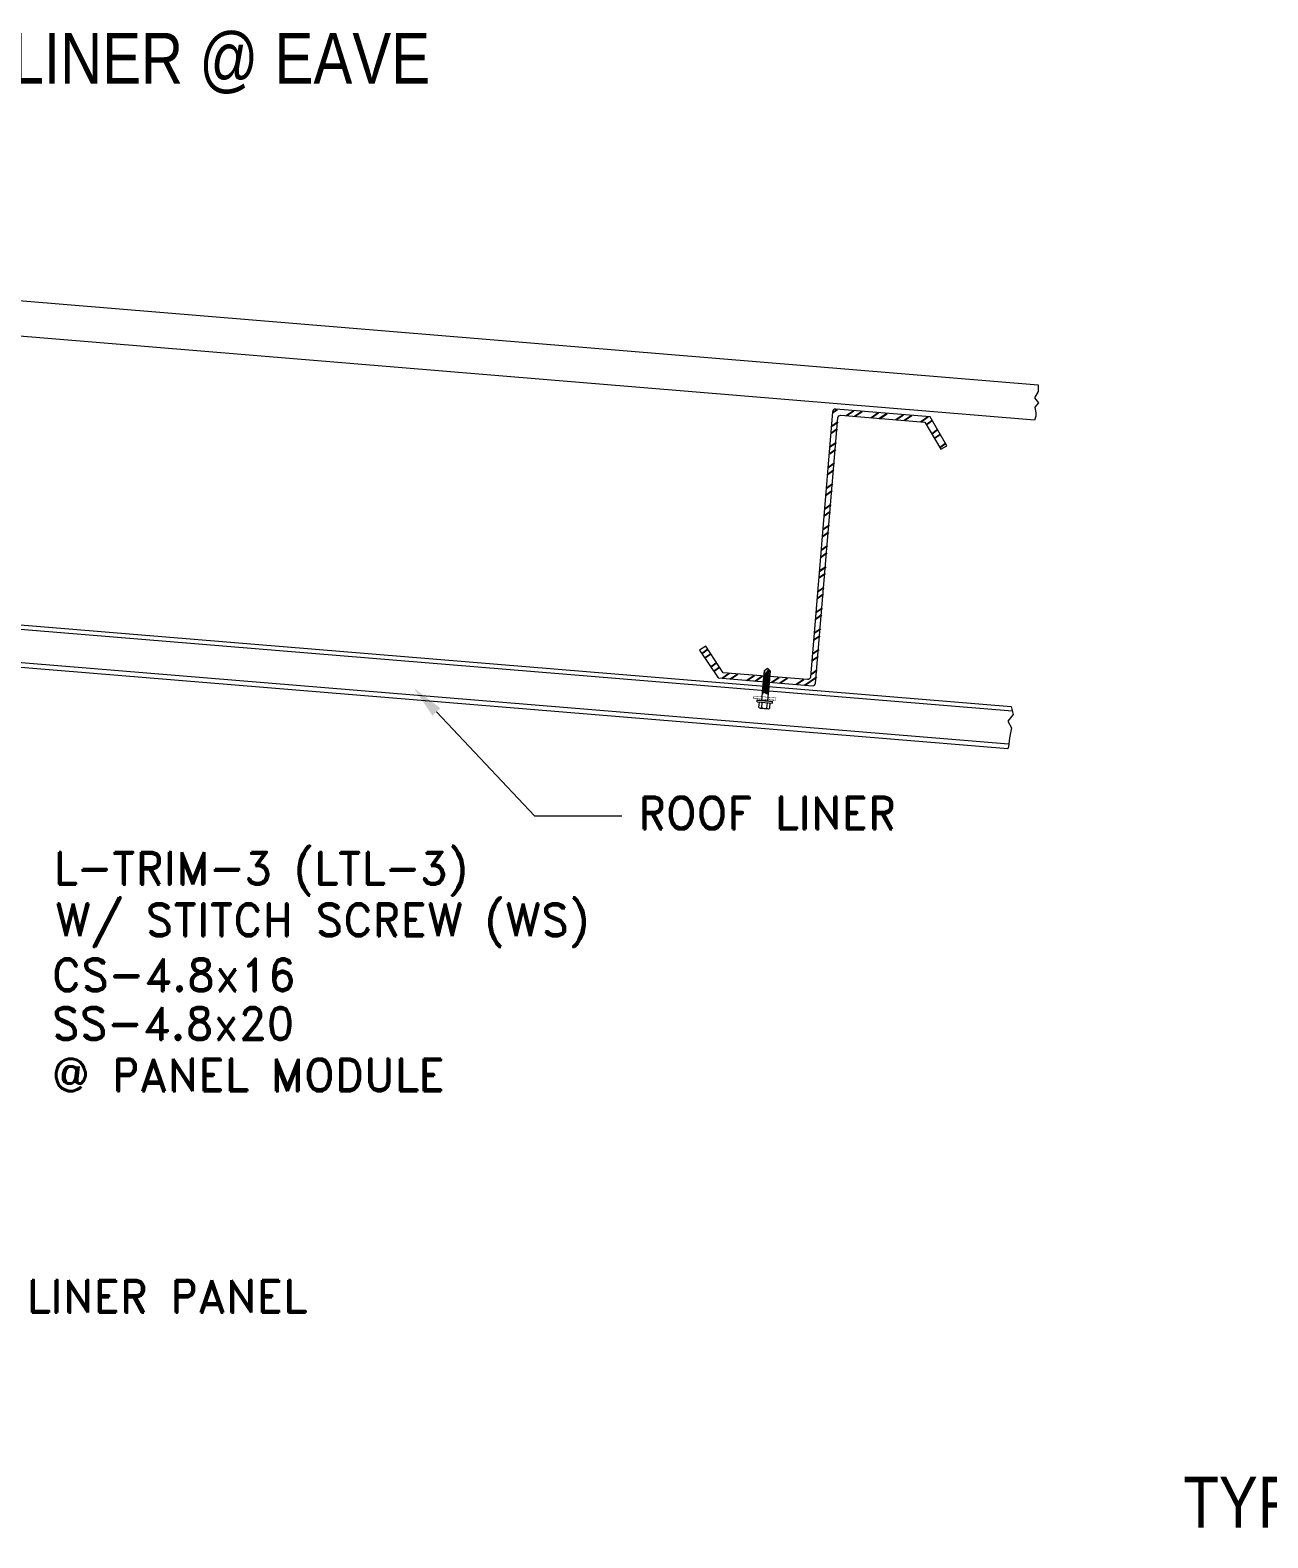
# Model space of a CAD drawing. Header units: millimetres. Extents: x 0 to 2669304, y -3314102 to 0.
# Drawn here: x 2475180 to 2481929, y -3292021 to -3283803 of the extents above; entities that cross this region are included whole.
import ezdxf

# ---------------------------------------------------------------- set-up
doc = ezdxf.new("R2010")
doc.units = ezdxf.units.MM
doc.header["$LTSCALE"] = 0.4
doc.header["$MEASUREMENT"] = 0
for name, color, linetype in [('Dim', 7, 'Continuous'), ('MISCEL', 7, 'Continuous'), ('SECONDARY', 6, 'Continuous'), ('SHEETING', 150, 'Continuous')]:
    doc.layers.add(name, color=color, linetype=linetype)
doc.layers.add('TEXT', color=7, linetype='Continuous', lineweight=13)
doc.styles.add('ROMAND', font='romand.shx')
doc.styles.get("Standard").update_dxf_attribs({"font": 'ARIALN.TTF'})

# ---------------------------------------------------------------- blocks, each defined once
blk = doc.blocks.new('*X825')
at = {"color": 0}
for p, q in [((153.53, 186.94), (153.97, 187.38)), ((154.11, 186.99), (154.56, 187.44)), ((155.28, 187.1), (155.72, 187.54)), ((155.86, 187.15), (156.31, 187.6)), ((157.03, 187.26), (157.47, 187.7)), ((157.46, 187.15), (157.82, 187.52)), ((150.8, 186.86), (151.06, 187.12)), ((151.78, 186.78), (152.22, 187.22)), ((152.36, 186.84), (152.81, 187.28)), ((157.94, 186.58), (158.3, 186.94)), ((158.18, 186.29), (158.55, 186.65)), ((150.89, 185.89), (151.26, 186.26)), ((150.93, 185.4), (151.3, 185.77)), ((158.67, 185.71), (159.03, 186.08)), ((151.02, 184.43), (151.39, 184.8)), ((151.06, 183.94), (151.43, 184.31)), ((151.15, 182.97), (151.52, 183.34)), ((151.19, 182.48), (151.56, 182.85)), ((151.28, 181.51), (151.65, 181.88)), ((151.32, 181.02), (151.69, 181.39)), ((151.41, 180.05), (151.78, 180.42)), ((151.46, 179.56), (151.83, 179.93)), ((151.54, 178.59), (151.91, 178.96)), ((151.59, 178.1), (151.96, 178.47)), ((151.67, 177.13), (152.04, 177.5)), ((151.72, 176.64), (152.09, 177.01)), ((151.81, 175.67), (152.18, 176.04)), ((151.85, 175.18), (152.22, 175.55)), ((151.94, 174.21), (152.31, 174.58)), ((151.98, 173.72), (152.35, 174.09)), ((152.07, 172.75), (152.44, 173.12)), ((152.11, 172.27), (152.48, 172.63)), ((152.2, 171.29), (152.57, 171.66)), ((152.24, 170.81), (152.61, 171.17)), ((152.33, 169.83), (152.7, 170.2)), ((152.38, 169.35), (152.74, 169.71)), ((144.63, 168.49), (144.99, 168.86)), ((144.89, 168.22), (145.25, 168.58)), ((152.16, 167.54), (152.88, 168.25)), ((152.46, 168.37), (152.83, 168.74)), ((145.4, 167.68), (145.77, 168.04)), ((145.66, 167.41), (146.02, 167.77)), ((146.32, 167.01), (146.77, 167.45)), ((146.91, 167.06), (147.35, 167.5)), ((148.07, 167.17), (148.52, 167.61)), ((148.66, 167.22), (149.1, 167.66)), ((149.82, 167.33), (150.27, 167.77)), ((150.41, 167.38), (150.85, 167.82)), ((151.57, 167.48), (152.02, 167.93))]:
    blk.add_line(p, q, dxfattribs=at)

msp = doc.modelspace()

# ---------------------------------------------------------------- linework, layer by layer
at = {"layer": 'Dim', "color": 7, "lineweight": 9}
for p, q in [((2477395.3624, -3287519.0447), (2477930.5222, -3288085.3275)), ((2477930.5222, -3288085.3275), (2478406.6617, -3288085.3275))]:
    msp.add_line(p, q, dxfattribs=at)
msp.add_solid([(2477373.8864, -3287539.3403), (2477416.8384, -3287498.749), (2477273.5884, -3287390.1888)], dxfattribs=at)
at = {"layer": 'MISCEL', "lineweight": 9}
for p, q in [((2479173.7007, -3287412.5557), (2479215.6131, -3287312.5727)), ((2479173.8486, -3287410.7763), (2479215.7609, -3287310.7933)), ((2479173.9869, -3287409.1113), (2479215.8992, -3287309.1284)), ((2479175.9052, -3287414.7845), (2479213.275, -3287312.6262)), ((2479176.0531, -3287413.0051), (2479213.4228, -3287310.8469)), ((2479176.2009, -3287411.2258), (2479213.5707, -3287309.0675)), ((2479180.4893, -3287331.4899), (2479207.3385, -3287285.9915)), ((2479180.4893, -3287331.4899), (2479211.2657, -3287290.7847)), ((2479180.4893, -3287331.4899), (2479183.6788, -3287293.1036)), ((2479180.4893, -3287331.4899), (2479216.6513, -3287295.8405)), ((2479181.9635, -3287313.1105), (2479214.2825, -3287328.5869)), ((2479182.1114, -3287311.3312), (2479214.4303, -3287326.8075)), ((2479182.2592, -3287309.5518), (2479214.5781, -3287325.0282)), ((2479182.4071, -3287307.7725), (2479214.726, -3287323.2488)), ((2479182.5549, -3287305.9931), (2479214.8738, -3287321.4695)), ((2479183.6788, -3287293.1036), (2479201.6027, -3287279.9254)), ((2479183.6822, -3287293.1011), (2479187.2579, -3287320.02)), ((2479184.3159, -3287313.56), (2479212.0922, -3287326.8611)), ((2479184.4637, -3287311.7806), (2479212.2401, -3287325.0817)), ((2479184.6116, -3287310.0013), (2479212.3879, -3287323.3024)), ((2479184.7594, -3287308.2219), (2479212.5357, -3287321.523)), ((2479184.9073, -3287306.4426), (2479212.6836, -3287319.7437)), ((2479201.6027, -3287279.9254), (2479216.9749, -3287296.1827)), ((2479213.3338, -3287340.004), (2479208.5287, -3287303.848)), ((2479213.3338, -3287340.004), (2479216.9749, -3287296.1827)), ((2479215.5755, -3287313.0253), (2479216.0164, -3287307.7184)), ((2479170.1469, -3287456.0013), (2479180.493, -3287331.4838)), ((2479173.1094, -3287419.6731), (2479215.0217, -3287319.6901)), ((2479173.2572, -3287417.8937), (2479215.1695, -3287317.9108)), ((2479173.405, -3287416.1144), (2479215.3174, -3287316.1314)), ((2479173.5529, -3287414.335), (2479215.4652, -3287314.3521)), ((2479175.1697, -3287394.8765), (2479207.4886, -3287410.3529)), ((2479175.3175, -3287393.0972), (2479207.6364, -3287408.5735)), ((2479175.4617, -3287420.1225), (2479212.8314, -3287317.9643)), ((2479175.4727, -3287391.2297), (2479207.7916, -3287406.706)), ((2479175.6095, -3287418.3432), (2479212.9793, -3287316.1849)), ((2479175.6205, -3287389.4503), (2479207.9394, -3287404.9267)), ((2479175.7574, -3287416.5638), (2479213.1271, -3287314.4056)), ((2479175.7684, -3287387.671), (2479208.0873, -3287403.1473)), ((2479175.9162, -3287385.8916), (2479208.2351, -3287401.368)), ((2479176.0641, -3287384.1123), (2479208.383, -3287399.5886)), ((2479176.2119, -3287382.3329), (2479208.5308, -3287397.8093)), ((2479176.3598, -3287380.5536), (2479208.6787, -3287396.0299)), ((2479176.5076, -3287378.7742), (2479208.8265, -3287394.2506)), ((2479176.6555, -3287376.9949), (2479208.9744, -3287392.4712)), ((2479176.8033, -3287375.2155), (2479209.1222, -3287390.6919)), ((2479176.9295, -3287373.6967), (2479209.2484, -3287389.173)), ((2479176.9511, -3287373.4362), (2479209.2701, -3287388.9125)), ((2479177.0773, -3287371.9173), (2479209.3963, -3287387.3937)), ((2479177.099, -3287371.6568), (2479209.4179, -3287387.1332)), ((2479177.2252, -3287370.138), (2479209.5441, -3287385.6143)), ((2479177.2468, -3287369.8774), (2479209.5657, -3287385.3538)), ((2479177.373, -3287368.3586), (2479209.6919, -3287383.835)), ((2479177.3947, -3287368.0981), (2479209.7136, -3287383.5744)), ((2479177.5209, -3287366.5792), (2479209.8398, -3287382.0556)), ((2479177.522, -3287395.326), (2479205.2983, -3287408.6271)), ((2479177.5425, -3287366.3187), (2479209.8614, -3287381.7951)), ((2479177.6687, -3287364.7999), (2479209.9876, -3287380.2762)), ((2479177.6772, -3287393.4585), (2479205.4535, -3287406.7596)), ((2479177.6904, -3287364.5394), (2479210.0093, -3287380.0157)), ((2479177.8166, -3287363.0205), (2479210.1355, -3287378.4969)), ((2479177.825, -3287391.6791), (2479205.6014, -3287404.9802)), ((2479177.8382, -3287362.76), (2479210.1571, -3287378.2364)), ((2479177.9644, -3287361.2412), (2479210.2833, -3287376.7175)), ((2479177.9729, -3287389.8998), (2479205.7492, -3287403.2009)), ((2479177.9861, -3287360.9807), (2479210.305, -3287376.457)), ((2479178.1123, -3287359.4618), (2479210.4312, -3287374.9382)), ((2479178.1207, -3287388.1204), (2479205.897, -3287401.4215)), ((2479178.1339, -3287359.2013), (2479210.4528, -3287374.6777)), ((2479178.2601, -3287357.6825), (2479210.579, -3287373.1588)), ((2479178.2686, -3287386.3411), (2479206.0449, -3287399.6422)), ((2479178.2817, -3287357.422), (2479210.6007, -3287372.8983)), ((2479178.4153, -3287355.815), (2479210.7342, -3287371.2914)), ((2479178.4164, -3287384.5617), (2479206.1927, -3287397.8628)), ((2479178.4296, -3287355.6426), (2479210.7485, -3287371.119)), ((2479178.5631, -3287354.0356), (2479210.882, -3287369.512)), ((2479178.5643, -3287382.7824), (2479206.3406, -3287396.0835)), ((2479178.5774, -3287353.8633), (2479210.8963, -3287369.3396)), ((2479178.711, -3287352.2563), (2479211.0299, -3287367.7326)), ((2479178.7121, -3287381.003), (2479206.4884, -3287394.3041)), ((2479178.7253, -3287352.0839), (2479211.0442, -3287367.5603)), ((2479178.8588, -3287350.4769), (2479211.1777, -3287365.9533)), ((2479178.8599, -3287379.2237), (2479206.6363, -3287392.5247)), ((2479178.8731, -3287350.3046), (2479211.192, -3287365.7809)), ((2479179.0067, -3287348.6976), (2479211.3256, -3287364.1739)), ((2479179.0078, -3287377.4443), (2479206.7841, -3287390.7454)), ((2479179.021, -3287348.5252), (2479211.3399, -3287364.0016)), ((2479179.1545, -3287346.9182), (2479211.4734, -3287362.3946)), ((2479179.1556, -3287375.665), (2479206.932, -3287388.966)), ((2479179.1688, -3287346.7459), (2479211.4877, -3287362.2222)), ((2479179.2818, -3287374.1461), (2479207.0582, -3287387.4472)), ((2479179.3023, -3287345.1389), (2479211.6212, -3287360.6152)), ((2479179.3035, -3287373.8856), (2479207.0798, -3287387.1867)), ((2479179.3167, -3287344.9665), (2479211.6356, -3287360.4429)), ((2479179.4297, -3287372.3668), (2479207.206, -3287385.6678)), ((2479179.4502, -3287343.3595), (2479211.7691, -3287358.8359)), ((2479179.4513, -3287372.1063), (2479207.2276, -3287385.4073)), ((2479179.4645, -3287343.1871), (2479211.7834, -3287358.6635)), ((2479179.5775, -3287370.5874), (2479207.3538, -3287383.8885)), ((2479179.598, -3287341.5802), (2479211.9169, -3287357.0565)), ((2479179.5992, -3287370.3269), (2479207.3755, -3287383.628)), ((2479179.6124, -3287341.4078), (2479211.9313, -3287356.8841)), ((2479179.7254, -3287368.8081), (2479207.5017, -3287382.1091)), ((2479179.7459, -3287339.8008), (2479212.0648, -3287355.2772)), ((2479179.747, -3287368.5476), (2479207.5233, -3287381.8486)), ((2479179.7602, -3287339.6284), (2479212.0791, -3287355.1048)), ((2479179.8732, -3287367.0287), (2479207.6495, -3287380.3298)), ((2479179.8937, -3287338.0215), (2479212.2126, -3287353.4978)), ((2479179.8949, -3287366.7682), (2479207.6712, -3287380.0693)), ((2479179.908, -3287337.8491), (2479212.227, -3287353.3254)), ((2479180.0211, -3287365.2494), (2479207.7974, -3287378.5504)), ((2479180.0416, -3287336.2421), (2479212.3605, -3287351.7185)), ((2479180.0427, -3287364.9889), (2479207.819, -3287378.2899)), ((2479180.0559, -3287336.0697), (2479212.3748, -3287351.5461)), ((2479180.1689, -3287363.47), (2479207.9452, -3287376.7711)), ((2479180.1894, -3287334.4628), (2479212.5083, -3287349.9391)), ((2479180.1906, -3287363.2095), (2479207.9669, -3287376.5106)), ((2479180.2037, -3287334.2904), (2479212.5226, -3287349.7667)), ((2479180.3167, -3287361.6907), (2479208.0931, -3287374.9917)), ((2479180.3373, -3287332.6834), (2479212.6562, -3287348.1598)), ((2479180.3384, -3287361.4301), (2479208.1147, -3287374.7312)), ((2479180.3516, -3287332.511), (2479212.6705, -3287347.9874)), ((2479180.4646, -3287359.9113), (2479208.2409, -3287373.2124)), ((2479180.4851, -3287330.9041), (2479212.804, -3287346.3804)), ((2479180.4862, -3287359.6508), (2479208.2626, -3287372.9519)), ((2479180.4994, -3287330.7317), (2479212.8183, -3287346.208)), ((2479180.6198, -3287358.0438), (2479208.3961, -3287371.3449)), ((2479180.6329, -3287329.1247), (2479212.9519, -3287344.6011)), ((2479180.6341, -3287357.8714), (2479208.4104, -3287371.1725)), ((2479180.7676, -3287356.2645), (2479208.5439, -3287369.5655)), ((2479180.7808, -3287327.3453), (2479213.0997, -3287342.8217)), ((2479180.7819, -3287356.0921), (2479208.5583, -3287369.3932)), ((2479180.9155, -3287354.4851), (2479208.6918, -3287367.7862)), ((2479180.9286, -3287325.566), (2479213.2475, -3287341.0423)), ((2479180.9298, -3287354.3127), (2479208.7061, -3287367.6138)), ((2479181.0633, -3287352.7058), (2479208.8396, -3287366.0068)), ((2479181.0765, -3287323.7866), (2479213.3954, -3287339.263)), ((2479181.0776, -3287352.5334), (2479208.8539, -3287365.8345)), ((2479181.2111, -3287350.9264), (2479208.9875, -3287364.2275)), ((2479181.2243, -3287322.0073), (2479213.5432, -3287337.4836)), ((2479181.2255, -3287350.754), (2479209.0018, -3287364.0551)), ((2479181.359, -3287349.1471), (2479209.1353, -3287362.4481)), ((2479181.3722, -3287320.2279), (2479213.6911, -3287335.7043)), ((2479181.3733, -3287348.9747), (2479209.1496, -3287362.2757)), ((2479181.5068, -3287347.3677), (2479209.2832, -3287360.6688)), ((2479181.52, -3287318.4486), (2479213.8389, -3287333.9249)), ((2479181.5212, -3287347.1953), (2479209.2975, -3287360.4964)), ((2479181.6547, -3287345.5883), (2479209.431, -3287358.8894)), ((2479181.6679, -3287316.6692), (2479213.9868, -3287332.1456)), ((2479181.669, -3287345.416), (2479209.4453, -3287358.717)), ((2479181.8025, -3287343.809), (2479209.5788, -3287357.1101)), ((2479181.8157, -3287314.8899), (2479214.1346, -3287330.3662)), ((2479181.8168, -3287343.6366), (2479209.5932, -3287356.9377)), ((2479181.9504, -3287342.0296), (2479209.7267, -3287355.3307)), ((2479181.9647, -3287341.8573), (2479209.741, -3287355.1583)), ((2479182.0982, -3287340.2503), (2479209.8745, -3287353.5514)), ((2479182.1125, -3287340.0779), (2479209.8889, -3287353.379)), ((2479182.2461, -3287338.4709), (2479210.0224, -3287351.772)), ((2479182.2604, -3287338.2986), (2479210.0367, -3287351.5996)), ((2479182.3939, -3287336.6916), (2479210.1702, -3287349.9927)), ((2479182.4082, -3287336.5192), (2479210.1845, -3287349.8203)), ((2479182.5417, -3287334.9122), (2479210.3181, -3287348.2133)), ((2479182.5561, -3287334.7398), (2479210.3324, -3287348.0409)), ((2479182.6896, -3287333.1329), (2479210.4659, -3287346.4339)), ((2479182.7039, -3287332.9605), (2479210.4802, -3287346.2616)), ((2479182.8374, -3287331.3535), (2479210.6138, -3287344.6546)), ((2479182.9853, -3287329.5742), (2479210.7616, -3287342.8752)), ((2479183.1331, -3287327.7948), (2479210.9094, -3287341.0959)), ((2479183.281, -3287326.0155), (2479211.0573, -3287339.3165)), ((2479183.4288, -3287324.2361), (2479211.2051, -3287337.5372)), ((2479183.5767, -3287322.4568), (2479211.353, -3287335.7578)), ((2479183.7245, -3287320.6774), (2479211.5008, -3287333.9785)), ((2479183.8724, -3287318.898), (2479211.6487, -3287332.1991)), ((2479184.0202, -3287317.1187), (2479211.7965, -3287330.4198)), ((2479184.168, -3287315.3393), (2479211.9444, -3287328.6404)), ((2479187.8213, -3287324.2619), (2479187.8465, -3287324.4512)), ((2479203.4657, -3287458.7697), (2479213.3338, -3287340.004)), ((2479144.4453, -3287463.9609), (2479145.219, -3287454.6488)), ((2479144.4453, -3287463.9609), (2479227.5012, -3287470.8619)), ((2479145.219, -3287454.6488), (2479228.2749, -3287461.5499)), ((2479154.1626, -3287494.3036), (2479156.5998, -3287464.9708)), ((2479169.4161, -3287495.7839), (2479171.8709, -3287466.2396)), ((2479174.1348, -3287407.332), (2479206.4537, -3287422.8083)), ((2479174.2826, -3287405.5526), (2479206.6015, -3287421.029)), ((2479174.4305, -3287403.7733), (2479206.7494, -3287419.2496)), ((2479174.5783, -3287401.9939), (2479206.8972, -3287417.4703)), ((2479174.7261, -3287400.2146), (2479207.0451, -3287415.6909)), ((2479174.874, -3287398.4352), (2479207.1929, -3287413.9116)), ((2479175.0218, -3287396.6559), (2479207.3407, -3287412.1322)), ((2479176.3393, -3287409.5608), (2479204.1156, -3287422.8619)), ((2479176.4871, -3287407.7815), (2479204.2634, -3287421.0825)), ((2479176.6349, -3287406.0021), (2479204.4113, -3287419.3032)), ((2479176.7828, -3287404.2228), (2479204.5591, -3287417.5238)), ((2479176.9306, -3287402.4434), (2479204.707, -3287415.7445)), ((2479177.0785, -3287400.664), (2479204.8548, -3287413.9651)), ((2479177.2263, -3287398.8847), (2479205.0027, -3287412.1858)), ((2479177.3742, -3287397.1053), (2479205.1505, -3287410.4064)), ((2479197.6208, -3287498.1274), (2479200.0756, -3287468.5832)), ((2479212.9095, -3287499.1848), (2479215.3467, -3287469.852)), ((2479227.5012, -3287470.8619), (2479228.2749, -3287461.5499)), ((2479161.0786, -3287497.7901), (2479205.5129, -3287501.4821))]:
    msp.add_line(p, q, dxfattribs=at)
at = {"layer": 'MISCEL', "lineweight": 9, "const_width": 2.3191}
msp.add_lwpolyline([(2479247.0055, -3287442.5282), (2479126.139, -3287432.4855), (2479125.0968, -3287445.0283), (2479245.9634, -3287455.071)], close=True, dxfattribs=at)
msp.add_lwpolyline([(2479245.9634, -3287455.071, -0.094403455), (2479125.0968, -3287445.0283, -0.094403455)], format="xyb", dxfattribs=at)
at = {"layer": 'MISCEL', "lineweight": 9}
for centre, radius, start, end in [((2479162.6626, -3287486.0453), 11.8511, 222.281986, 304.87904333), ((2479186.5873, -3287460.0211), 39.6716, 244.35239883, 286.14810723), ((2479205.8889, -3287489.637), 11.8511, 225.62146273, 308.21852005)]:
    msp.add_arc(centre, radius, start, end, dxfattribs=at)
at = {"layer": 'SECONDARY', "color": 6, "lineweight": 9}
msp.add_lwpolyline([(2480088.4669, -3285910.9759), (2479572.9146, -3285868.3213, 0.414213562), (2479556.2518, -3285882.4377), (2479435.1628, -3287328.9609, -0.414213562), (2479418.4999, -3287343.0773), (2478959.5847, -3287305.1086), (2478863.9343, -3287160.8992), (2478831.0158, -3287182.7332), (2478931.1804, -3287333.7485), (2479446.7326, -3287376.403, 0.414213562), (2479463.3955, -3287362.2867), (2479584.4845, -3285915.7635, -0.414213562), (2479601.1473, -3285901.6471), (2480059.3829, -3285939.5595), (2480145.2465, -3286087.5403), (2480179.4129, -3286067.7157)], format="xyb", close=True, dxfattribs=at)
at = {"layer": 'SHEETING', "lineweight": 9}
for points in [[(2472106.3912, -3285027.4553), (2480677.2695, -3285736.9576), (2480677.5731, -3285771.9535), (2480656.7809, -3285806.7616), (2480677.9964, -3285833.7931), (2480659.0231, -3285858.205), (2480665.0102, -3285888.2445), (2480663.2635, -3285906.2434), (2480656.3915, -3285928.9173), (2472090.4753, -3285219.8255)], [(2472433.4938, -3286822.8766), (2480530.2818, -3287489.6938), (2480540.6052, -3287533.5182), (2480510.9936, -3287569.3043), (2480531.4433, -3287605.6557), (2480520.1354, -3287660.4008), (2480514.3072, -3287708.5414), (2480511.1828, -3287720.5381), (2472414.3948, -3287053.7209)]]:
    msp.add_lwpolyline(points, close=True, dxfattribs=at)
for points in [[(2472431.5839, -3286845.9611), (2480535.865, -3287513.3953)], [(2472418.166, -3287025.8417), (2480514.954, -3287692.6589)]]:
    msp.add_lwpolyline(points, dxfattribs=at)

# ---------------------------------------------------------------- block references
at = {"layer": 'SECONDARY', "color": 6, "lineweight": 9, "xscale": 77.21101439836623, "yscale": 77.21101439836623, "zscale": 77.21101439836623, "rotation": 350.0759431814433}
msp.add_blockref('*X825', (2465603.3499, -3298091.0849), dxfattribs=at)

# ---------------------------------------------------------------- texts
at = {"color": 2, "lineweight": 9}
for s, p in [('ROOF & WALL LINER @ EAVE', (2472818.2111, -3284094.8524)), ('TYPICAL OPENING TRIMS @ LINER', (2481468.1712, -3291965.4537))]:
    msp.add_text(s, height=277.405008, dxfattribs=at).set_placement(p)
at = {"layer": 'TEXT', "lineweight": 9, "style": 'ROMAND'}
for s, p in [('ROOF LINER', (2478495.5564, -3288158.4067)), ('L-TRIM-3 (LTL-3)', (2475307.61, -3288460.1965)), ('W/ STITCH SCREW (WS)', (2475315.2123, -3288741.3016)), ('CS-4.8x16', (2475298.9279, -3289040.8191)), ('SS-4.8x20', (2475298.9279, -3289305.7317)), ('@ PANEL MODULE', (2475298.9279, -3289586.5364)), ('LINER PANEL', (2475161.2109, -3290793.5602))]:
    msp.add_text(s, height=177.2928, dxfattribs=at).set_placement(p)

doc.saveas('drawing.dxf')
